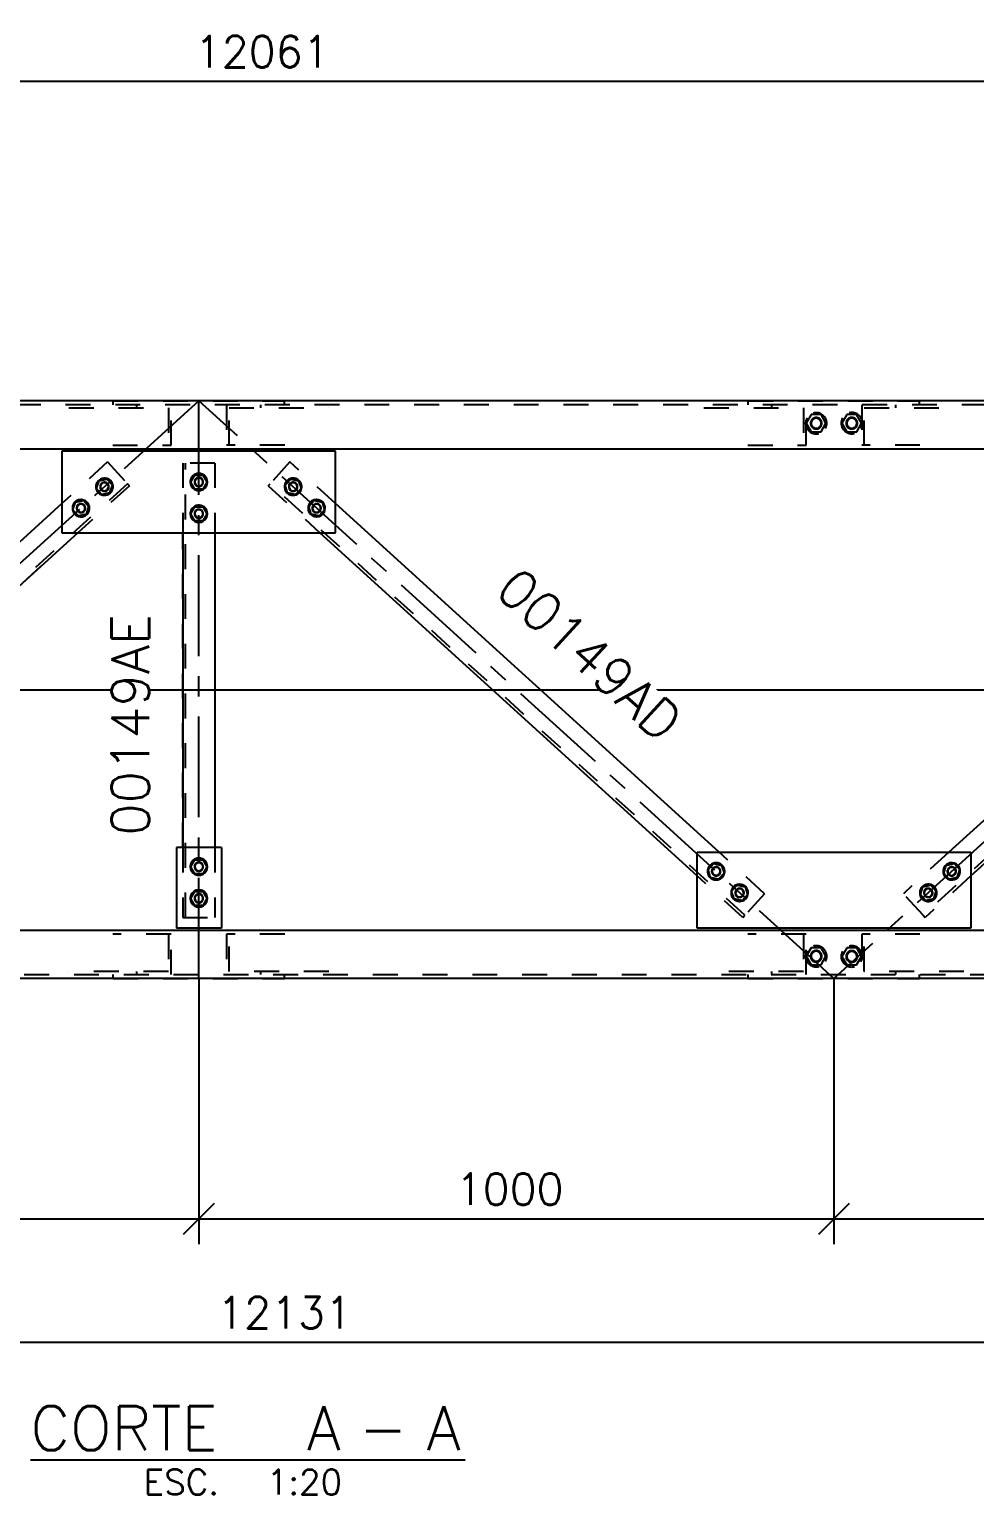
# Model space of a CAD drawing. Header units: millimetres. Extents: x 505 to 1346, y 20403 to 20997.
# Drawn here: x 828.1 to 902.5, y 20520.2 to 20635.7 of the extents above; entities that cross this region are included whole.
import ezdxf

# ---------------------------------------------------------------- set-up
doc = ezdxf.new("R2010")
doc.units = ezdxf.units.MM
doc.linetypes.add('CENTER', pattern=[12.7, 7.9375, -1.5875, 1.5875, -1.5875])
doc.linetypes.add('DXK_LINE_DOT2', pattern=[3.9198, 1.9599, -1.9599])
doc.styles.add('RomanS', font='ROMANS__.TTF', dxfattribs={"height": 0.2})

# ---------------------------------------------------------------- blocks, each defined once
blk = doc.blocks.new('Unknown-110200292-12 - 57739')
at = {"color": 6, "linetype": 'Continuous'}
blk.add_line((828.16, 20523), (862.38, 20523), dxfattribs=at)
at = {"color": 0, "linetype": 'Continuous'}
for points in [[(848.87, 20523.75), (848.87, 20527.25), (828.16, 20527.25), (828.16, 20523.75)], [(852.94, 20523.75), (852.94, 20527.25), (849.92, 20527.25), (849.92, 20523.75)], [(858.31, 20523.75), (858.31, 20527.25), (853.99, 20527.25), (853.99, 20523.75)], [(862.38, 20523.75), (862.38, 20527.25), (859.36, 20527.25), (859.36, 20523.75)], [(846.16, 20520.25), (846.16, 20522.25), (837.07, 20522.25), (837.07, 20520.25)], [(853.46, 20520.25), (853.46, 20522.25), (846.76, 20522.25), (846.76, 20520.25)]]:
    blk.add_wipeout(points, dxfattribs=at)
at = {"color": 6, "linetype": 'Continuous', "style": 'RomanS'}
for s, height, p in [('CORTE ', 3.468, (828.16, 20523.75)), ('A', 3.47, (849.92, 20523.75)), ('A', 3.47, (859.36, 20523.75)), ('-', 3.47, (853.99, 20523.75))]:
    blk.add_text(s, height=height, dxfattribs=at).set_placement(p)
at = {"color": 3, "linetype": 'Continuous', "style": 'RomanS'}
for s, p in [('ESC. ', (837.07, 20520.25)), ('1:20', (846.76, 20520.25))]:
    blk.add_text(s, height=1.982, dxfattribs=at).set_placement(p)
blk = doc.blocks.new('Part-110200292-57752 - 57739')
at = {"color": 3, "linetype": 'Continuous'}
for p, q in [((1036.04, 20606.41), (550.05, 20606.41)), ((1035.62, 20602.6), (550.47, 20602.6))]:
    blk.add_line(p, q, dxfattribs=at)
at = {"color": 7, "linetype": 'DXK_LINE_DOT2'}
blk.add_line((1036.72, 20606.09), (549.37, 20606.09), dxfattribs=at)
blk = doc.blocks.new('Bolt-110200292-58064 - 57739')
at = {"color": 3, "linetype": 'Continuous'}
for p, q in [((840.78, 20600.02), (841.1, 20600.57)), ((841.1, 20600.57), (841.74, 20600.57)), ((841.74, 20600.57), (842.06, 20600.02)), ((841.1, 20599.46), (840.78, 20600.02)), ((841.74, 20599.46), (841.1, 20599.46)), ((842.06, 20600.02), (841.74, 20599.46)), ((840.78, 20597.52), (841.1, 20598.07)), ((841.1, 20596.96), (840.78, 20597.52)), ((841.1, 20598.07), (841.74, 20598.07)), ((841.74, 20596.96), (841.1, 20596.96)), ((841.74, 20598.07), (842.06, 20597.52)), ((842.06, 20597.52), (841.74, 20596.96))]:
    blk.add_line(p, q, dxfattribs=at)
at = {"color": 3, "linetype": 'DXK_LINE_DOT2'}
for p, q in [((840.78, 20600.02), (841.1, 20600.57)), ((841.1, 20600.57), (841.74, 20600.57)), ((841.74, 20600.57), (842.06, 20600.02)), ((841.1, 20599.46), (840.78, 20600.02)), ((841.74, 20599.46), (841.1, 20599.46)), ((842.06, 20600.02), (841.74, 20599.46)), ((840.78, 20597.52), (841.1, 20598.07)), ((841.1, 20596.96), (840.78, 20597.52)), ((841.1, 20598.07), (841.74, 20598.07)), ((841.74, 20596.96), (841.1, 20596.96)), ((841.74, 20598.07), (842.06, 20597.52)), ((842.06, 20597.52), (841.74, 20596.96))]:
    blk.add_line(p, q, dxfattribs=at)
at = {"color": 3, "linetype": 'Continuous'}
for centre, radius, start, end in [((841.42, 20600.02), 0.675, 30, 210), ((841.42, 20600.02), 0.675, 0, 180), ((841.42, 20600.02), 0.675, 180, 0), ((841.42, 20600.02), 0.675, 210, 30), ((841.42, 20600.02), 0.35, 90, 270), ((841.42, 20600.02), 0.317, 30, 210), ((841.42, 20600.02), 0.317, 210, 30), ((841.42, 20600.02), 0.35, 270, 90), ((841.42, 20597.52), 0.675, 30, 210), ((841.42, 20597.52), 0.675, 0, 180), ((841.42, 20597.52), 0.675, 180, 0), ((841.42, 20597.52), 0.675, 210, 30), ((841.42, 20597.52), 0.35, 90, 270), ((841.42, 20597.52), 0.317, 30, 210), ((841.42, 20597.52), 0.317, 210, 30), ((841.42, 20597.52), 0.35, 270, 90)]:
    blk.add_arc(centre, radius, start, end, dxfattribs=at)
at = {"color": 3, "linetype": 'DXK_LINE_DOT2'}
for centre, radius, start, end in [((841.42, 20600.02), 0.35, 72, 252), ((841.42, 20600.02), 0.317, 0, 180), ((841.42, 20600.02), 0.317, 180, 0), ((841.42, 20600.02), 0.35, 252, 72), ((841.42, 20597.52), 0.35, 72, 252), ((841.42, 20597.52), 0.317, 0, 180), ((841.42, 20597.52), 0.317, 180, 0), ((841.42, 20597.52), 0.35, 252, 72)]:
    blk.add_arc(centre, radius, start, end, dxfattribs=at)
blk = doc.blocks.new('Part-110200292-57764 - 57739')
at = {"color": 7, "linetype": 'DXK_LINE_DOT2'}
for p, q in [((831.18, 20605.86), (839.03, 20605.86)), ((836.54, 20605.86), (836.54, 20606.09)), ((839.03, 20605.86), (839.03, 20602.92)), ((839.23, 20602.92), (839.23, 20606.09)), ((834.64, 20602.92), (839.23, 20602.92))]:
    blk.add_line(p, q, dxfattribs=at)
blk = doc.blocks.new('Part-110200292-57765 - 57739')
at = {"color": 7, "linetype": 'DXK_LINE_DOT2'}
for p, q in [((843.6, 20606.09), (843.6, 20602.92)), ((843.8, 20602.92), (843.8, 20605.86)), ((843.8, 20605.86), (851.65, 20605.86)), ((846.29, 20605.86), (846.29, 20606.09)), ((848.19, 20602.92), (843.6, 20602.92))]:
    blk.add_line(p, q, dxfattribs=at)
blk = doc.blocks.new('Part-110200292-57766 - 57739')
at = {"color": 7, "linetype": 'DXK_LINE_DOT2'}
for p, q in [((881.18, 20605.86), (889.02, 20605.86)), ((886.53, 20605.86), (886.53, 20606.09)), ((889.02, 20605.86), (889.02, 20602.92)), ((889.22, 20602.92), (889.22, 20606.09)), ((884.64, 20602.92), (889.22, 20602.92))]:
    blk.add_line(p, q, dxfattribs=at)
blk = doc.blocks.new('Part-110200292-57767 - 57739')
at = {"color": 7, "linetype": 'DXK_LINE_DOT2'}
for p, q in [((893.6, 20606.09), (893.6, 20602.92)), ((893.8, 20602.92), (893.8, 20605.86)), ((893.8, 20605.86), (901.65, 20605.86)), ((896.29, 20605.86), (896.29, 20606.09)), ((898.19, 20602.92), (893.6, 20602.92))]:
    blk.add_line(p, q, dxfattribs=at)
blk = doc.blocks.new('Part-110200292-57779 - 57739')
at = {"color": 7, "linetype": 'CENTER'}
blk.add_line((841.42, 20560.91), (841.42, 20606.41), dxfattribs=at)
at = {"color": 7, "linetype": 'DXK_LINE_DOT2'}
for p, q in [((840.15, 20601.52), (840.15, 20596.02)), ((840.15, 20601.52), (840.15, 20601.52)), ((842.69, 20601.52), (840.15, 20601.52)), ((840.38, 20565.72), (840.38, 20601.52)), ((842.69, 20601.52), (842.69, 20596.02)), ((840.15, 20571.22), (840.15, 20596.02)), ((840.15, 20571.22), (840.15, 20565.72)), ((842.69, 20571.22), (842.69, 20565.72)), ((840.15, 20565.72), (840.15, 20565.72)), ((840.15, 20565.72), (842.69, 20565.72))]:
    blk.add_line(p, q, dxfattribs=at)
at = {"color": 3, "linetype": 'Continuous'}
for p, q in [((840.15, 20596.02), (840.15, 20571.22)), ((842.69, 20596.02), (842.69, 20571.22))]:
    blk.add_line(p, q, dxfattribs=at)
blk = doc.blocks.new('Part-110200292-57786 - 57739')
at = {"color": 7, "linetype": 'CENTER'}
blk.add_line((841.42, 20606.41), (791.42, 20560.91), dxfattribs=at)
at = {"color": 7, "linetype": 'DXK_LINE_DOT2'}
for p, q in [((834.24, 20601.6), (830.64, 20598.32)), ((834.24, 20601.6), (835.8, 20599.89)), ((835.8, 20599.89), (798.44, 20565.89)), ((835.95, 20599.72), (831.89, 20596.02)), ((835.95, 20599.72), (835.8, 20599.89)), ((835.8, 20599.89), (835.8, 20599.89)), ((835.95, 20599.72), (835.95, 20599.72)), ((831.89, 20596.02), (802.2, 20569)), ((800.46, 20570.85), (796.88, 20567.6)), ((802.2, 20569), (798.59, 20565.72)), ((798.44, 20565.89), (796.88, 20567.6)), ((798.44, 20565.89), (798.59, 20565.72)), ((798.44, 20565.89), (798.44, 20565.89)), ((798.59, 20565.72), (798.59, 20565.72))]:
    blk.add_line(p, q, dxfattribs=at)
at = {"color": 3, "linetype": 'Continuous'}
for p, q in [((830.64, 20598.32), (800.46, 20570.85)), ((831.89, 20596.02), (802.2, 20569))]:
    blk.add_line(p, q, dxfattribs=at)
blk = doc.blocks.new('Part-110200292-57787 - 57739')
at = {"color": 7, "linetype": 'CENTER'}
blk.add_line((891.42, 20560.91), (841.42, 20606.41), dxfattribs=at)
at = {"color": 7, "linetype": 'DXK_LINE_DOT2'}
for p, q in [((848.59, 20601.6), (846.88, 20599.72)), ((852.19, 20598.32), (848.59, 20601.6)), ((846.88, 20599.72), (847.04, 20599.89)), ((846.88, 20599.72), (850.95, 20596.02)), ((884.4, 20565.89), (847.04, 20599.89)), ((885.95, 20567.59), (882.38, 20570.85)), ((884.24, 20565.72), (880.64, 20568.99)), ((885.95, 20567.59), (884.24, 20565.72)), ((884.24, 20565.72), (884.4, 20565.89)), ((884.4, 20565.89), (884.4, 20565.89)), ((884.24, 20565.72), (884.24, 20565.72))]:
    blk.add_line(p, q, dxfattribs=at)
at = {"color": 3, "linetype": 'Continuous'}
for p, q in [((882.38, 20570.85), (852.19, 20598.32)), ((880.64, 20568.99), (850.95, 20596.02))]:
    blk.add_line(p, q, dxfattribs=at)
blk = doc.blocks.new('Part-110200292-57788 - 57739')
at = {"color": 7, "linetype": 'CENTER'}
blk.add_line((941.42, 20606.41), (891.42, 20560.91), dxfattribs=at)
at = {"color": 7, "linetype": 'DXK_LINE_DOT2'}
for p, q in [((934.24, 20601.6), (930.64, 20598.32)), ((934.24, 20601.6), (935.8, 20599.89)), ((935.8, 20599.89), (898.43, 20565.89)), ((935.95, 20599.72), (931.89, 20596.02)), ((935.95, 20599.72), (935.8, 20599.89)), ((935.8, 20599.89), (935.8, 20599.89)), ((935.95, 20599.72), (935.95, 20599.72)), ((931.89, 20596.02), (902.19, 20568.99)), ((900.45, 20570.85), (896.88, 20567.59)), ((902.19, 20568.99), (898.59, 20565.72)), ((898.43, 20565.89), (896.88, 20567.59)), ((898.43, 20565.89), (898.59, 20565.72)), ((898.43, 20565.89), (898.43, 20565.89)), ((898.59, 20565.72), (898.59, 20565.72))]:
    blk.add_line(p, q, dxfattribs=at)
at = {"color": 3, "linetype": 'Continuous'}
for p, q in [((930.64, 20598.32), (900.45, 20570.85)), ((931.89, 20596.02), (902.19, 20568.99))]:
    blk.add_line(p, q, dxfattribs=at)
blk = doc.blocks.new('Part-110200292-57935 - 57739')
at = {"color": 7, "linetype": 'DXK_LINE_DOT2'}
for p, q in [((889.22, 20564.4), (884.64, 20564.4)), ((889.02, 20564.4), (889.02, 20561.46)), ((889.22, 20561.22), (889.22, 20564.4)), ((889.02, 20561.46), (881.18, 20561.46)), ((886.53, 20561.22), (886.53, 20561.46))]:
    blk.add_line(p, q, dxfattribs=at)
blk = doc.blocks.new('Part-110200292-57858 - 57739')
at = {"color": 7, "linetype": 'DXK_LINE_DOT2'}
for p, q in [((834.68, 20606.09), (834.68, 20606.41)), ((834.68, 20606.41), (848.15, 20606.41)), ((848.15, 20606.09), (848.15, 20606.41))]:
    blk.add_line(p, q, dxfattribs=at)
blk = doc.blocks.new('Part-110200292-57859 - 57739')
at = {"color": 7, "linetype": 'DXK_LINE_DOT2'}
for p, q in [((884.67, 20606.09), (884.67, 20606.41)), ((884.67, 20606.41), (898.14, 20606.41)), ((898.14, 20606.09), (898.14, 20606.41))]:
    blk.add_line(p, q, dxfattribs=at)
blk = doc.blocks.new('Part-110200292-57921 - 57739')
at = {"color": 3, "linetype": 'Continuous'}
for p, q in [((550.47, 20564.72), (1035.62, 20564.72)), ((1036.04, 20560.91), (550.05, 20560.91))]:
    blk.add_line(p, q, dxfattribs=at)
at = {"color": 7, "linetype": 'DXK_LINE_DOT2'}
blk.add_line((549.37, 20561.22), (1036.72, 20561.22), dxfattribs=at)
blk = doc.blocks.new('Part-110200292-57933 - 57739')
at = {"color": 7, "linetype": 'DXK_LINE_DOT2'}
for p, q in [((839.23, 20564.4), (834.64, 20564.4)), ((839.03, 20564.4), (839.03, 20561.46)), ((839.23, 20561.22), (839.23, 20564.4)), ((839.03, 20561.46), (831.18, 20561.46)), ((836.54, 20561.22), (836.54, 20561.46))]:
    blk.add_line(p, q, dxfattribs=at)
blk = doc.blocks.new('Part-110200292-57934 - 57739')
at = {"color": 7, "linetype": 'DXK_LINE_DOT2'}
for p, q in [((848.19, 20564.4), (843.6, 20564.4)), ((843.6, 20564.4), (843.6, 20561.22)), ((843.8, 20561.46), (843.8, 20564.4)), ((851.65, 20561.46), (843.8, 20561.46)), ((846.29, 20561.22), (846.29, 20561.46))]:
    blk.add_line(p, q, dxfattribs=at)
blk = doc.blocks.new('Part-110200292-57936 - 57739')
at = {"color": 7, "linetype": 'DXK_LINE_DOT2'}
for p, q in [((898.19, 20564.4), (893.6, 20564.4)), ((893.6, 20564.4), (893.6, 20561.22)), ((893.8, 20561.46), (893.8, 20564.4)), ((901.65, 20561.46), (893.8, 20561.46)), ((896.29, 20561.22), (896.29, 20561.46))]:
    blk.add_line(p, q, dxfattribs=at)
blk = doc.blocks.new('Part-110200292-57974 - 57739')
at = {"color": 7, "linetype": 'DXK_LINE_DOT2'}
for p, q in [((834.68, 20560.91), (834.68, 20561.22)), ((848.15, 20560.91), (848.15, 20561.22)), ((834.68, 20560.91), (848.15, 20560.91))]:
    blk.add_line(p, q, dxfattribs=at)
blk = doc.blocks.new('Part-110200292-57975 - 57739')
at = {"color": 7, "linetype": 'DXK_LINE_DOT2'}
for p, q in [((884.67, 20560.91), (884.67, 20561.22)), ((898.14, 20560.91), (898.14, 20561.22)), ((884.67, 20560.91), (898.14, 20560.91))]:
    blk.add_line(p, q, dxfattribs=at)
blk = doc.blocks.new('Part-110200292-58044 - 57739')
at = {"color": 3, "linetype": 'Continuous'}
for p, q in [((843.19, 20571.22), (839.65, 20571.22)), ((839.65, 20571.22), (839.65, 20564.87)), ((843.19, 20571.22), (843.19, 20564.87)), ((843.19, 20564.87), (839.65, 20564.87))]:
    blk.add_line(p, q, dxfattribs=at)
blk = doc.blocks.new('Bolt-110200292-58045 - 57739')
at = {"color": 3, "linetype": 'Continuous'}
for p, q in [((840.78, 20569.72), (841.1, 20570.27)), ((841.1, 20569.16), (840.78, 20569.72)), ((841.1, 20570.27), (841.74, 20570.27)), ((841.74, 20570.27), (842.06, 20569.72)), ((842.06, 20569.72), (841.74, 20569.16)), ((841.74, 20569.16), (841.1, 20569.16)), ((840.78, 20567.22), (841.1, 20567.77)), ((841.1, 20566.66), (840.78, 20567.22)), ((841.1, 20567.77), (841.74, 20567.77)), ((841.74, 20567.77), (842.06, 20567.22)), ((842.06, 20567.22), (841.74, 20566.66)), ((841.74, 20566.66), (841.1, 20566.66))]:
    blk.add_line(p, q, dxfattribs=at)
at = {"color": 3, "linetype": 'DXK_LINE_DOT2'}
for p, q in [((840.78, 20569.72), (841.1, 20570.27)), ((841.1, 20569.16), (840.78, 20569.72)), ((841.1, 20570.27), (841.74, 20570.27)), ((841.74, 20570.27), (842.06, 20569.72)), ((842.06, 20569.72), (841.74, 20569.16)), ((841.74, 20569.16), (841.1, 20569.16)), ((840.78, 20567.22), (841.1, 20567.77)), ((841.1, 20566.66), (840.78, 20567.22)), ((841.1, 20567.77), (841.74, 20567.77)), ((841.74, 20567.77), (842.06, 20567.22)), ((842.06, 20567.22), (841.74, 20566.66)), ((841.74, 20566.66), (841.1, 20566.66))]:
    blk.add_line(p, q, dxfattribs=at)
at = {"color": 3, "linetype": 'Continuous'}
for centre, radius, start, end in [((841.42, 20569.72), 0.675, 30, 210), ((841.42, 20569.72), 0.675, 0, 180), ((841.42, 20569.72), 0.675, 180, 0), ((841.42, 20569.72), 0.675, 210, 30), ((841.42, 20569.72), 0.35, 90, 270), ((841.42, 20569.72), 0.317, 30, 210), ((841.42, 20569.72), 0.317, 210, 30), ((841.42, 20569.72), 0.35, 270, 90), ((841.42, 20567.22), 0.675, 30, 210), ((841.42, 20567.22), 0.675, 0, 180), ((841.42, 20567.22), 0.675, 180, 0), ((841.42, 20567.22), 0.675, 210, 30), ((841.42, 20567.22), 0.35, 90, 270), ((841.42, 20567.22), 0.317, 30, 210), ((841.42, 20567.22), 0.317, 210, 30), ((841.42, 20567.22), 0.35, 270, 90)]:
    blk.add_arc(centre, radius, start, end, dxfattribs=at)
at = {"color": 3, "linetype": 'DXK_LINE_DOT2'}
for centre, radius, start, end in [((841.42, 20569.72), 0.35, 72, 252), ((841.42, 20569.72), 0.317, 0, 180), ((841.42, 20569.72), 0.317, 180, 0), ((841.42, 20569.72), 0.35, 252, 72), ((841.42, 20567.22), 0.35, 72, 252), ((841.42, 20567.22), 0.317, 0, 180), ((841.42, 20567.22), 0.317, 180, 0), ((841.42, 20567.22), 0.35, 252, 72)]:
    blk.add_arc(centre, radius, start, end, dxfattribs=at)
blk = doc.blocks.new('Part-110200292-58050 - 57739')
at = {"color": 3, "linetype": 'Continuous'}
for p, q in [((880.64, 20564.87), (880.64, 20570.85)), ((880.64, 20570.85), (902.19, 20570.85)), ((902.19, 20570.85), (902.19, 20564.87)), ((902.19, 20564.87), (880.64, 20564.87))]:
    blk.add_line(p, q, dxfattribs=at)
blk = doc.blocks.new('Bolt-110200292-58051 - 57739')
at = {"color": 3, "linetype": 'Continuous'}
for p, q in [((900.07, 20569.21), (900.26, 20569.82)), ((900.07, 20569.21), (900.26, 20569.82)), ((900.89, 20569.96), (900.26, 20569.82)), ((900.89, 20569.96), (901.32, 20569.48)), ((901.32, 20569.48), (901.12, 20568.87)), ((901.12, 20568.87), (901.32, 20569.48)), ((898.22, 20567.53), (898.41, 20568.14)), ((898.22, 20567.53), (898.41, 20568.14)), ((899.04, 20568.28), (898.41, 20568.14)), ((899.04, 20568.28), (899.47, 20567.8)), ((900.5, 20568.74), (900.07, 20569.21)), ((901.12, 20568.87), (900.5, 20568.74)), ((898.65, 20567.05), (898.22, 20567.53)), ((899.28, 20567.19), (898.65, 20567.05)), ((899.47, 20567.8), (899.28, 20567.19)), ((899.28, 20567.19), (899.47, 20567.8))]:
    blk.add_line(p, q, dxfattribs=at)
at = {"color": 3, "linetype": 'DXK_LINE_DOT2'}
for p, q in [((900.07, 20569.21), (900.26, 20569.82)), ((900.26, 20569.82), (900.89, 20569.96)), ((900.89, 20569.96), (901.32, 20569.48)), ((901.32, 20569.48), (901.12, 20568.87)), ((898.22, 20567.53), (898.41, 20568.14)), ((898.41, 20568.14), (899.04, 20568.27)), ((899.04, 20568.27), (899.47, 20567.8)), ((900.5, 20568.74), (900.07, 20569.21)), ((901.12, 20568.87), (900.5, 20568.74)), ((898.65, 20567.05), (898.22, 20567.53)), ((899.28, 20567.19), (898.65, 20567.05)), ((899.47, 20567.8), (899.28, 20567.19))]:
    blk.add_line(p, q, dxfattribs=at)
at = {"color": 3, "linetype": 'Continuous'}
for centre, radius, start, end in [((900.69, 20569.35), 0.675, 132.3017, 312.3017), ((900.69, 20569.35), 0.675, 162.3017, 342.3017), ((900.69, 20569.35), 0.675, 342.3017, 162.3017), ((900.69, 20569.35), 0.675, 312.3017, 132.3017), ((900.69, 20569.35), 0.35, 42.3017, 222.3017), ((900.69, 20569.35), 0.317, 162.3017, 342.3017), ((900.69, 20569.35), 0.317, 342.3017, 162.3017), ((900.69, 20569.35), 0.35, 222.3017, 42.3017), ((898.84, 20567.66), 0.675, 132.3017, 312.3017), ((898.84, 20567.66), 0.675, 342.3017, 162.3017), ((898.84, 20567.66), 0.675, 312.3017, 132.3017), ((898.84, 20567.66), 0.675, 162.3017, 342.3017), ((898.84, 20567.66), 0.35, 42.3017, 222.3017), ((898.84, 20567.66), 0.317, 162.3017, 342.3017), ((898.84, 20567.66), 0.317, 342.3017, 162.3017), ((898.84, 20567.66), 0.35, 222.3017, 42.3017)]:
    blk.add_arc(centre, radius, start, end, dxfattribs=at)
at = {"color": 3, "linetype": 'DXK_LINE_DOT2'}
for centre, radius, start, end in [((900.69, 20569.35), 0.35, 24.3017, 204.3017), ((900.69, 20569.35), 0.35, 204.3017, 24.3017), ((900.69, 20569.35), 0.317, 132.3017, 312.3017), ((900.69, 20569.35), 0.317, 312.3017, 132.3017), ((898.84, 20567.66), 0.35, 24.3017, 204.3017), ((898.84, 20567.66), 0.317, 132.3017, 312.3017), ((898.84, 20567.66), 0.35, 204.3017, 24.3017), ((898.84, 20567.66), 0.317, 312.3017, 132.3017)]:
    blk.add_arc(centre, radius, start, end, dxfattribs=at)
blk = doc.blocks.new('Bolt-110200292-58052 - 57739')
at = {"color": 3, "linetype": 'Continuous'}
for p, q in [((881.51, 20569.48), (881.95, 20569.96)), ((881.71, 20568.87), (881.51, 20569.48)), ((881.95, 20569.96), (882.57, 20569.82)), ((882.57, 20569.82), (882.77, 20569.21)), ((882.34, 20568.74), (881.71, 20568.87)), ((882.77, 20569.21), (882.34, 20568.74)), ((883.36, 20567.8), (883.79, 20568.28)), ((883.79, 20568.28), (884.42, 20568.14)), ((884.42, 20568.14), (884.62, 20567.53)), ((883.56, 20567.19), (883.36, 20567.8)), ((884.18, 20567.05), (883.56, 20567.19)), ((884.62, 20567.53), (884.18, 20567.05))]:
    blk.add_line(p, q, dxfattribs=at)
at = {"color": 3, "linetype": 'DXK_LINE_DOT2'}
for p, q in [((881.51, 20569.48), (881.95, 20569.96)), ((881.71, 20568.87), (881.51, 20569.48)), ((881.95, 20569.96), (882.57, 20569.82)), ((882.57, 20569.82), (882.77, 20569.21)), ((882.34, 20568.74), (881.71, 20568.87)), ((882.77, 20569.21), (882.34, 20568.74)), ((883.36, 20567.8), (883.79, 20568.27)), ((883.79, 20568.27), (884.42, 20568.14)), ((884.42, 20568.14), (884.62, 20567.53)), ((883.56, 20567.19), (883.36, 20567.8)), ((884.18, 20567.05), (883.56, 20567.19)), ((884.62, 20567.53), (884.18, 20567.05))]:
    blk.add_line(p, q, dxfattribs=at)
at = {"color": 3, "linetype": 'Continuous'}
for centre, radius, start, end in [((882.14, 20569.35), 0.675, 77.698, 257.698), ((882.14, 20569.35), 0.675, 47.698, 227.698), ((882.14, 20569.35), 0.675, 227.698, 47.698), ((882.14, 20569.35), 0.35, 137.698, 317.698), ((882.14, 20569.35), 0.317, 77.698, 257.698), ((882.14, 20569.35), 0.35, 317.698, 137.698), ((882.14, 20569.35), 0.675, 257.698, 77.698), ((882.14, 20569.35), 0.317, 257.698, 77.698), ((883.99, 20567.66), 0.675, 77.698, 257.698), ((883.99, 20567.66), 0.675, 47.698, 227.698), ((883.99, 20567.66), 0.675, 227.698, 47.698), ((883.99, 20567.66), 0.675, 257.698, 77.698), ((883.99, 20567.66), 0.35, 137.698, 317.698), ((883.99, 20567.66), 0.317, 77.698, 257.698), ((883.99, 20567.66), 0.35, 317.698, 137.698), ((883.99, 20567.66), 0.317, 257.698, 77.698)]:
    blk.add_arc(centre, radius, start, end, dxfattribs=at)
at = {"color": 3, "linetype": 'DXK_LINE_DOT2'}
for centre, radius, start, end in [((882.14, 20569.35), 0.35, 119.698, 299.698), ((882.14, 20569.35), 0.317, 47.698, 227.698), ((882.14, 20569.35), 0.317, 227.698, 47.698), ((882.14, 20569.35), 0.35, 299.698, 119.698), ((883.99, 20567.66), 0.35, 119.698, 299.698), ((883.99, 20567.66), 0.317, 47.698, 227.698), ((883.99, 20567.66), 0.317, 227.698, 47.698), ((883.99, 20567.66), 0.35, 299.698, 119.698)]:
    blk.add_arc(centre, radius, start, end, dxfattribs=at)
blk = doc.blocks.new('Part-110200292-58062 - 57739')
at = {"color": 3, "linetype": 'Continuous'}
for p, q in [((852.19, 20602.45), (830.64, 20602.45)), ((830.64, 20602.45), (830.64, 20596.02)), ((852.19, 20596.02), (852.19, 20602.45)), ((830.64, 20596.02), (852.19, 20596.02))]:
    blk.add_line(p, q, dxfattribs=at)
blk = doc.blocks.new('Bolt-110200292-58063 - 57739')
at = {"color": 3, "linetype": 'Continuous'}
for p, q in [((848.22, 20599.78), (848.65, 20600.26)), ((848.41, 20599.17), (848.22, 20599.78)), ((848.65, 20600.26), (849.27, 20600.12)), ((849.47, 20599.51), (849.04, 20599.04)), ((849.27, 20600.12), (849.47, 20599.51)), ((849.04, 20599.04), (848.41, 20599.17)), ((850.07, 20598.1), (850.5, 20598.58)), ((850.5, 20598.58), (851.12, 20598.44)), ((851.12, 20598.44), (851.32, 20597.83)), ((850.26, 20597.49), (850.07, 20598.1)), ((850.89, 20597.35), (850.26, 20597.49)), ((851.32, 20597.83), (850.89, 20597.35))]:
    blk.add_line(p, q, dxfattribs=at)
at = {"color": 3, "linetype": 'DXK_LINE_DOT2'}
for p, q in [((848.22, 20599.78), (848.65, 20600.26)), ((848.41, 20599.17), (848.22, 20599.78)), ((848.65, 20600.26), (849.27, 20600.12)), ((849.47, 20599.51), (849.04, 20599.04)), ((849.27, 20600.12), (849.47, 20599.51)), ((849.04, 20599.04), (848.41, 20599.17)), ((850.07, 20598.1), (850.5, 20598.57)), ((850.5, 20598.57), (851.12, 20598.44)), ((851.12, 20598.44), (851.32, 20597.83)), ((850.26, 20597.49), (850.07, 20598.1)), ((850.89, 20597.35), (850.26, 20597.49)), ((851.32, 20597.83), (850.89, 20597.35))]:
    blk.add_line(p, q, dxfattribs=at)
at = {"color": 3, "linetype": 'Continuous'}
for centre, radius, start, end in [((848.84, 20599.65), 0.675, 77.698, 257.698), ((848.84, 20599.65), 0.675, 47.698, 227.698), ((848.84, 20599.65), 0.675, 227.698, 47.698), ((848.84, 20599.65), 0.35, 137.698, 317.698), ((848.84, 20599.65), 0.317, 77.698, 257.698), ((848.84, 20599.65), 0.35, 317.698, 137.698), ((848.84, 20599.65), 0.675, 257.698, 77.698), ((848.84, 20599.65), 0.317, 257.698, 77.698), ((850.69, 20597.96), 0.675, 77.698, 257.698), ((850.69, 20597.96), 0.675, 47.698, 227.698), ((850.69, 20597.96), 0.675, 227.698, 47.698), ((850.69, 20597.96), 0.35, 137.698, 317.698), ((850.69, 20597.96), 0.317, 77.698, 257.698), ((850.69, 20597.96), 0.35, 317.698, 137.698), ((850.69, 20597.96), 0.675, 257.698, 77.698), ((850.69, 20597.96), 0.317, 257.698, 77.698)]:
    blk.add_arc(centre, radius, start, end, dxfattribs=at)
at = {"color": 3, "linetype": 'DXK_LINE_DOT2'}
for centre, radius, start, end in [((848.84, 20599.65), 0.35, 119.698, 299.698), ((848.84, 20599.65), 0.317, 47.698, 227.698), ((848.84, 20599.65), 0.317, 227.698, 47.698), ((848.84, 20599.65), 0.35, 299.698, 119.698), ((850.69, 20597.96), 0.35, 119.698, 299.698), ((850.69, 20597.96), 0.317, 47.698, 227.698), ((850.69, 20597.96), 0.317, 227.698, 47.698), ((850.69, 20597.96), 0.35, 299.698, 119.698)]:
    blk.add_arc(centre, radius, start, end, dxfattribs=at)
blk = doc.blocks.new('Bolt-110200292-58065 - 57739')
at = {"color": 3, "linetype": 'Continuous'}
for p, q in [((833.36, 20599.51), (833.56, 20600.12)), ((833.36, 20599.51), (833.56, 20600.12)), ((833.79, 20599.04), (833.36, 20599.51)), ((834.18, 20600.26), (833.56, 20600.12)), ((834.18, 20600.26), (834.62, 20599.78)), ((834.62, 20599.78), (834.42, 20599.17)), ((834.42, 20599.17), (834.62, 20599.78)), ((831.51, 20597.83), (831.71, 20598.44)), ((831.51, 20597.83), (831.71, 20598.44)), ((832.34, 20598.58), (831.71, 20598.44)), ((832.34, 20598.58), (832.77, 20598.1)), ((834.42, 20599.17), (833.79, 20599.04)), ((831.95, 20597.35), (831.51, 20597.83)), ((832.57, 20597.49), (831.95, 20597.35)), ((832.77, 20598.1), (832.57, 20597.49)), ((832.57, 20597.49), (832.77, 20598.1))]:
    blk.add_line(p, q, dxfattribs=at)
at = {"color": 3, "linetype": 'DXK_LINE_DOT2'}
for p, q in [((833.36, 20599.51), (833.56, 20600.12)), ((833.79, 20599.04), (833.36, 20599.51)), ((833.56, 20600.12), (834.18, 20600.26)), ((834.18, 20600.26), (834.62, 20599.78)), ((834.62, 20599.78), (834.42, 20599.17)), ((831.51, 20597.83), (831.71, 20598.44)), ((831.71, 20598.44), (832.34, 20598.57)), ((832.34, 20598.57), (832.77, 20598.1)), ((834.42, 20599.17), (833.79, 20599.04)), ((831.95, 20597.35), (831.51, 20597.83)), ((832.57, 20597.49), (831.95, 20597.35)), ((832.77, 20598.1), (832.57, 20597.49))]:
    blk.add_line(p, q, dxfattribs=at)
at = {"color": 3, "linetype": 'Continuous'}
for centre, radius, start, end in [((833.99, 20599.65), 0.675, 132.3017, 312.3017), ((833.99, 20599.65), 0.675, 162.3017, 342.3017), ((833.99, 20599.65), 0.675, 342.3017, 162.3017), ((833.99, 20599.65), 0.675, 312.3017, 132.3017), ((833.99, 20599.65), 0.35, 42.3017, 222.3017), ((833.99, 20599.65), 0.317, 162.3017, 342.3017), ((833.99, 20599.65), 0.317, 342.3017, 162.3017), ((833.99, 20599.65), 0.35, 222.3017, 42.3017), ((832.14, 20597.96), 0.675, 132.3017, 312.3017), ((832.14, 20597.96), 0.675, 162.3017, 342.3017), ((832.14, 20597.96), 0.675, 342.3017, 162.3017), ((832.14, 20597.96), 0.675, 312.3017, 132.3017), ((832.14, 20597.96), 0.35, 42.3017, 222.3017), ((832.14, 20597.96), 0.317, 342.3017, 162.3017), ((832.14, 20597.96), 0.35, 222.3017, 42.3017), ((832.14, 20597.96), 0.317, 162.3017, 342.3017)]:
    blk.add_arc(centre, radius, start, end, dxfattribs=at)
at = {"color": 3, "linetype": 'DXK_LINE_DOT2'}
for centre, radius, start, end in [((833.99, 20599.65), 0.35, 24.3017, 204.3017), ((833.99, 20599.65), 0.317, 132.3017, 312.3017), ((833.99, 20599.65), 0.35, 204.3017, 24.3017), ((833.99, 20599.65), 0.317, 312.3017, 132.3017), ((832.14, 20597.96), 0.35, 24.3017, 204.3017), ((832.14, 20597.96), 0.317, 132.3017, 312.3017), ((832.14, 20597.96), 0.317, 312.3017, 132.3017), ((832.14, 20597.96), 0.35, 204.3017, 24.3017)]:
    blk.add_arc(centre, radius, start, end, dxfattribs=at)
blk = doc.blocks.new('Bolt-110200292-76312 - 57739')
at = {"color": 3, "linetype": 'Continuous'}
for p, q in [((889.63, 20605.33), (889.24, 20604.65)), ((890.4, 20605.33), (889.63, 20605.33)), ((890.79, 20604.65), (890.4, 20605.33)), ((892.43, 20605.33), (892.04, 20604.66)), ((893.2, 20605.33), (892.43, 20605.33)), ((893.59, 20604.66), (893.2, 20605.33)), ((889.24, 20604.65), (889.63, 20603.98)), ((889.63, 20603.98), (890.41, 20603.98)), ((890.41, 20603.98), (890.79, 20604.65)), ((892.04, 20604.66), (892.43, 20603.98)), ((892.43, 20603.98), (893.21, 20603.98)), ((893.21, 20603.98), (893.59, 20604.66))]:
    blk.add_line(p, q, dxfattribs=at)
at = {"color": 3, "linetype": 'DXK_LINE_DOT2'}
for p, q in [((889.63, 20605.33), (889.24, 20604.65)), ((890.4, 20605.33), (889.63, 20605.33)), ((890.79, 20604.65), (890.4, 20605.33)), ((892.43, 20605.33), (892.04, 20604.66)), ((893.2, 20605.33), (892.43, 20605.33)), ((893.59, 20604.66), (893.2, 20605.33)), ((889.24, 20604.65), (889.63, 20603.98)), ((889.63, 20603.98), (890.41, 20603.98)), ((890.41, 20603.98), (890.79, 20604.65)), ((892.04, 20604.66), (892.43, 20603.98)), ((892.43, 20603.98), (893.21, 20603.98)), ((893.21, 20603.98), (893.59, 20604.66))]:
    blk.add_line(p, q, dxfattribs=at)
for centre, radius, start, end in [((890.02, 20604.65), 0.834, 150.0565, 330.0565), ((890.02, 20604.65), 0.834, 330.0565, 150.0565), ((890.02, 20604.65), 0.45, 90.0565, 270.0565), ((890.02, 20604.65), 0.397, 330.0565, 150.0565), ((890.02, 20604.65), 0.45, 270.0565, 90.0565), ((892.82, 20604.66), 0.834, 150.0565, 330.0565), ((892.82, 20604.66), 0.834, 330.0565, 150.0565), ((892.82, 20604.66), 0.45, 90.0565, 270.0565), ((892.82, 20604.66), 0.397, 330.0565, 150.0565), ((892.82, 20604.66), 0.45, 270.0565, 90.0565), ((890.02, 20604.65), 0.397, 150.0565, 330.0565), ((892.82, 20604.66), 0.397, 150.0565, 330.0565)]:
    blk.add_arc(centre, radius, start, end, dxfattribs=at)
at = {"color": 3, "linetype": 'Continuous'}
for centre, radius, start, end in [((890.02, 20604.65), 0.45, 108.0565, 288.0565), ((890.02, 20604.65), 0.45, 108.0565, 288.0565), ((890.02, 20604.65), 0.397, 0.0565, 180.0565), ((890.02, 20604.65), 0.45, 288.0565, 108.0565), ((890.02, 20604.65), 0.45, 288.0565, 108.0565), ((892.82, 20604.66), 0.45, 108.0565, 288.0565), ((892.82, 20604.66), 0.45, 108.0565, 288.0565), ((892.82, 20604.66), 0.397, 0.0565, 180.0565), ((892.82, 20604.66), 0.45, 288.0565, 108.0565), ((892.82, 20604.66), 0.45, 288.0565, 108.0565), ((890.02, 20604.65), 0.397, 180.0565, 0.0565), ((892.82, 20604.66), 0.397, 180.0565, 0.0565)]:
    blk.add_arc(centre, radius, start, end, dxfattribs=at)
blk = doc.blocks.new('Bolt-110200292-76318 - 57739')
at = {"color": 3, "linetype": 'Continuous'}
for p, q in [((889.63, 20563.33), (889.24, 20562.66)), ((889.24, 20562.66), (889.63, 20561.98)), ((890.41, 20563.33), (889.63, 20563.33)), ((890.4, 20561.98), (890.79, 20562.66)), ((890.79, 20562.66), (890.41, 20563.33)), ((892.43, 20563.33), (892.04, 20562.65)), ((892.04, 20562.65), (892.43, 20561.98)), ((893.21, 20563.33), (892.43, 20563.33)), ((893.2, 20561.98), (893.59, 20562.65)), ((893.59, 20562.65), (893.21, 20563.33)), ((889.63, 20561.98), (890.4, 20561.98)), ((892.43, 20561.98), (893.2, 20561.98))]:
    blk.add_line(p, q, dxfattribs=at)
at = {"color": 3, "linetype": 'DXK_LINE_DOT2'}
for p, q in [((889.63, 20563.33), (889.24, 20562.66)), ((889.24, 20562.66), (889.63, 20561.98)), ((890.41, 20563.33), (889.63, 20563.33)), ((890.4, 20561.98), (890.79, 20562.66)), ((890.79, 20562.66), (890.41, 20563.33)), ((892.43, 20563.33), (892.04, 20562.65)), ((892.04, 20562.65), (892.43, 20561.98)), ((893.21, 20563.33), (892.43, 20563.33)), ((893.2, 20561.98), (893.59, 20562.65)), ((893.59, 20562.65), (893.21, 20563.33)), ((889.63, 20561.98), (890.4, 20561.98)), ((892.43, 20561.98), (893.2, 20561.98))]:
    blk.add_line(p, q, dxfattribs=at)
for centre, radius, start, end in [((890.02, 20562.66), 0.834, 329.9435, 149.9435), ((892.82, 20562.65), 0.834, 329.9435, 149.9435), ((890.02, 20562.66), 0.834, 149.9435, 329.9435), ((890.02, 20562.66), 0.45, 89.9435, 269.9435), ((890.02, 20562.66), 0.397, 149.9435, 329.9435), ((890.02, 20562.66), 0.397, 329.9435, 149.9435), ((890.02, 20562.66), 0.45, 269.9435, 89.9435), ((892.82, 20562.65), 0.834, 149.9435, 329.9435), ((892.82, 20562.65), 0.45, 89.9435, 269.9435), ((892.82, 20562.65), 0.397, 149.9435, 329.9435), ((892.82, 20562.65), 0.397, 329.9435, 149.9435), ((892.82, 20562.65), 0.45, 269.9435, 89.9435)]:
    blk.add_arc(centre, radius, start, end, dxfattribs=at)
at = {"color": 3, "linetype": 'Continuous'}
for centre, radius, start, end in [((890.02, 20562.66), 0.45, 107.9435, 287.9435), ((890.02, 20562.66), 0.45, 107.9435, 287.9435), ((890.02, 20562.66), 0.397, 359.9435, 179.9435), ((890.02, 20562.66), 0.397, 179.9435, 359.9435), ((890.02, 20562.66), 0.45, 287.9435, 107.9435), ((890.02, 20562.66), 0.45, 287.9435, 107.9435), ((892.82, 20562.65), 0.45, 107.9435, 287.9435), ((892.82, 20562.65), 0.45, 107.9435, 287.9435), ((892.82, 20562.65), 0.397, 359.9435, 179.9435), ((892.82, 20562.65), 0.397, 179.9435, 359.9435), ((892.82, 20562.65), 0.45, 287.9435, 107.9435), ((892.82, 20562.65), 0.45, 287.9435, 107.9435)]:
    blk.add_arc(centre, radius, start, end, dxfattribs=at)
blk = doc.blocks.new('StraightDimension-110200292-63843 - 57739')
at = {"color": 7, "linetype": 'Continuous'}
blk.add_line((548.09, 20583.66), (1159.8, 20583.66), dxfattribs=at)
blk = doc.blocks.new('StraightDimension-110200292-70075 - 57739')
at = {"color": 7, "linetype": 'Continuous'}
blk.add_line((545.55, 20631.59), (1148.58, 20631.59), dxfattribs=at)
at = {"color": 0}
blk.add_wipeout([(853.54, 20632.19), (853.54, 20635.69), (840.6, 20635.69), (840.6, 20632.19)], dxfattribs=at)
at = {"color": 3, "style": 'RomanS'}
blk.add_text('12061', height=2.477, dxfattribs=at).set_placement((841.1, 20632.69))
blk = doc.blocks.new('StraightDimension-110200292-63842 - 57739')
at = {"color": 7, "linetype": 'Continuous'}
blk.add_line((548.09, 20583.66), (1159.8, 20583.66), dxfattribs=at)
blk = doc.blocks.new('StraightDimension-110200292-64388 - 57739')
at = {"color": 7, "linetype": 'Continuous'}
for p, q in [((891.42, 20560.91), (891.42, 20539.98)), ((941.42, 20560.91), (941.42, 20539.98)), ((892.62, 20543.18), (890.22, 20540.78)), ((940.22, 20540.78), (942.62, 20543.18)), ((891.42, 20541.98), (941.42, 20541.98))]:
    blk.add_line(p, q, dxfattribs=at)
at = {"color": 0}
blk.add_wipeout([(921.69, 20542.58), (921.69, 20546.08), (911.14, 20546.08), (911.14, 20542.58)], dxfattribs=at)
at = {"color": 3, "style": 'RomanS'}
blk.add_text('1000', height=2.477, dxfattribs=at).set_placement((911.64, 20543.08))
blk = doc.blocks.new('StraightDimension-110200292-64389 - 57739')
at = {"color": 7, "linetype": 'Continuous'}
for p, q in [((841.42, 20560.91), (841.42, 20539.98)), ((891.42, 20560.91), (891.42, 20539.98)), ((842.62, 20543.18), (840.22, 20540.78)), ((890.22, 20540.78), (892.62, 20543.18)), ((841.42, 20541.98), (891.42, 20541.98))]:
    blk.add_line(p, q, dxfattribs=at)
at = {"color": 0}
blk.add_wipeout([(871.69, 20542.58), (871.69, 20546.08), (861.14, 20546.08), (861.14, 20542.58)], dxfattribs=at)
at = {"color": 3, "style": 'RomanS'}
blk.add_text('1000', height=2.477, dxfattribs=at).set_placement((861.64, 20543.08))
blk = doc.blocks.new('StraightDimension-110200292-64390 - 57739')
at = {"color": 7, "linetype": 'Continuous'}
for p, q in [((791.42, 20560.91), (791.42, 20539.98)), ((841.42, 20560.91), (841.42, 20539.98)), ((792.62, 20543.18), (790.22, 20540.78)), ((840.22, 20540.78), (842.62, 20543.18)), ((791.42, 20541.98), (841.42, 20541.98))]:
    blk.add_line(p, q, dxfattribs=at)
at = {"color": 0}
blk.add_wipeout([(821.69, 20542.58), (821.69, 20546.08), (811.14, 20546.08), (811.14, 20542.58)], dxfattribs=at)
at = {"color": 3, "style": 'RomanS'}
blk.add_text('1000', height=2.477, dxfattribs=at).set_placement((811.64, 20543.08))
blk = doc.blocks.new('StraightDimension-110200292-64489 - 57739')
at = {"color": 7, "linetype": 'Continuous'}
blk.add_line((545.55, 20532.25), (1152.11, 20532.25), dxfattribs=at)
at = {"color": 0}
blk.add_wipeout([(855.3, 20532.85), (855.3, 20536.35), (842.36, 20536.35), (842.36, 20532.85)], dxfattribs=at)
at = {"color": 3, "style": 'RomanS'}
blk.add_text('12131', height=2.477, dxfattribs=at).set_placement((842.86, 20533.35))
blk = doc.blocks.new('Mark-110200292-69390 - 57739')
at = {"color": 0}
blk.add_wipeout([(879.35, 20577.88), (881.37, 20580.1), (866.63, 20593.5), (864.62, 20591.29)], dxfattribs=at)
blk.add_wipeout([(879.35, 20577.88), (881.37, 20580.1), (866.63, 20593.5), (864.62, 20591.29)], dxfattribs=at)
at = {"color": 6, "style": 'RomanS'}
blk.add_text('00149AD', height=2.973, rotation=-42.3015, dxfattribs=at).set_placement((864.62, 20591.29))
blk = doc.blocks.new('Mark-110200292-69383 - 57739')
at = {"color": 0}
blk.add_wipeout([(837.51, 20591.78), (834.51, 20591.78), (834.51, 20572.15), (837.51, 20572.15)], dxfattribs=at)
blk.add_wipeout([(837.51, 20591.78), (834.51, 20591.78), (834.51, 20572.15), (837.51, 20572.15)], dxfattribs=at)
at = {"color": 6, "style": 'RomanS'}
blk.add_text('00149AE', height=2.973, rotation=90.0002, dxfattribs=at).set_placement((837.51, 20572.15))

msp = doc.modelspace()

# ---------------------------------------------------------------- block references
for name in ['Part-110200292-57752 - 57739', 'Part-110200292-57786 - 57739', 'Part-110200292-57858 - 57739', 'Part-110200292-57779 - 57739', 'Part-110200292-57787 - 57739', 'Part-110200292-57859 - 57739', 'Part-110200292-57788 - 57739', 'Part-110200292-57764 - 57739', 'Part-110200292-57765 - 57739', 'Part-110200292-57766 - 57739', 'Bolt-110200292-76312 - 57739', 'Part-110200292-57767 - 57739', 'Part-110200292-58062 - 57739', 'Bolt-110200292-58064 - 57739', 'Bolt-110200292-58065 - 57739', 'Bolt-110200292-58063 - 57739', 'Part-110200292-58044 - 57739', 'Part-110200292-58050 - 57739', 'Bolt-110200292-58045 - 57739', 'Bolt-110200292-58052 - 57739', 'Bolt-110200292-58051 - 57739', 'Part-110200292-57921 - 57739', 'Part-110200292-57933 - 57739', 'Part-110200292-57934 - 57739', 'Part-110200292-57935 - 57739', 'Bolt-110200292-76318 - 57739', 'Part-110200292-57936 - 57739', 'Part-110200292-57974 - 57739', 'Part-110200292-57975 - 57739', 'Unknown-110200292-12 - 57739']:
    msp.add_blockref(name, (0, 0))

# ---------------------------------------------------------------- next in the draw order: block references
msp.add_blockref('StraightDimension-110200292-63843 - 57739', (0, 0))

# ---------------------------------------------------------------- next in the draw order: block references
for name in ['StraightDimension-110200292-70075 - 57739', 'StraightDimension-110200292-64388 - 57739']:
    msp.add_blockref(name, (0, 0))

# ---------------------------------------------------------------- next in the draw order: block references
for name in ['StraightDimension-110200292-63842 - 57739', 'StraightDimension-110200292-64389 - 57739']:
    msp.add_blockref(name, (0, 0))

# ---------------------------------------------------------------- next in the draw order: block references
msp.add_blockref('StraightDimension-110200292-64390 - 57739', (0, 0))

# ---------------------------------------------------------------- next in the draw order: block references
msp.add_blockref('StraightDimension-110200292-64489 - 57739', (0, 0))

# ---------------------------------------------------------------- next in the draw order: block references
for name in ['Mark-110200292-69390 - 57739', 'Mark-110200292-69383 - 57739']:
    msp.add_blockref(name, (0, 0))

doc.saveas('drawing.dxf')
